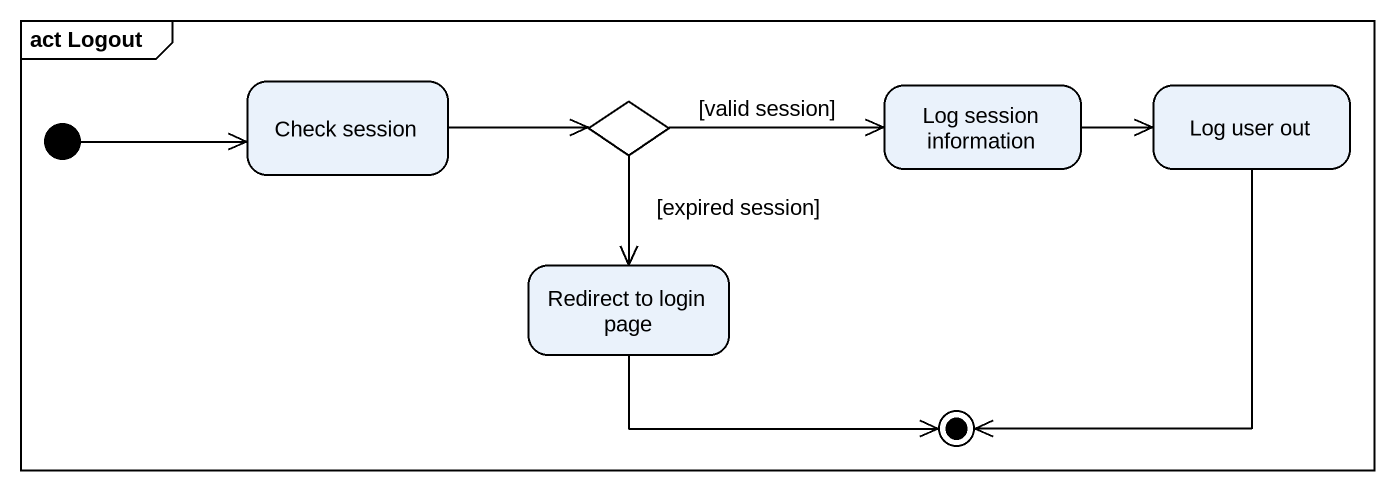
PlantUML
@startuml
mainframe act Logout
hide empty description
state "Check session" as Check_session
state choice1 <<choice>>
state "Log session information" as Log_session_information
state "Log user out" as Log_user_out
state "Redirect to login page" as Redirect_to_login_page
[*] -right-> Check_session
Check_session -right-> choice1
choice1 -right-> Log_session_information : [valid session]
choice1 --> Redirect_to_login_page : [expired session]
Log_session_information -right-> Log_user_out
Log_user_out --> [*]
Redirect_to_login_page -right-> [*]
@enduml
